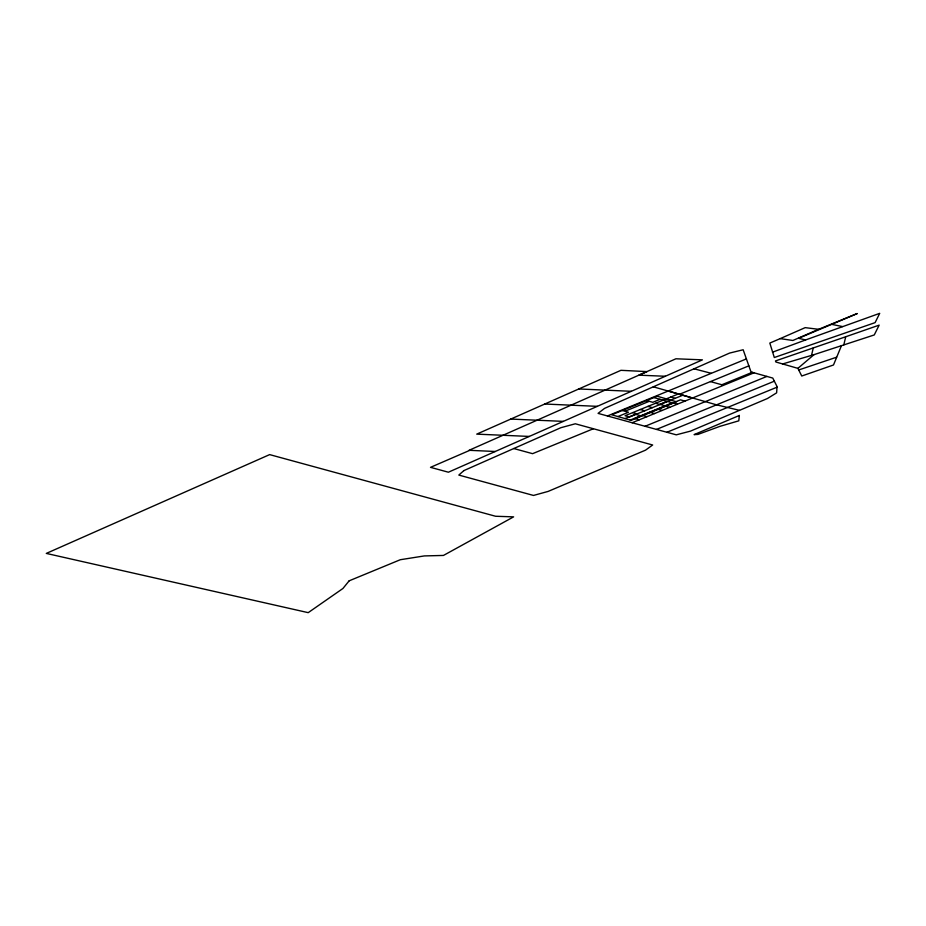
<?xml version="1.0" encoding="UTF-8"?>
<svg xmlns="http://www.w3.org/2000/svg" width="926" height="926" viewBox="0 0 926 926"><rect width="100%" height="100%" fill="white"/><g stroke="black" fill="none" stroke-linecap="round" stroke-linejoin="round"><path stroke-width="1.39" d="M811.523 355.387L813.26 347.933M843.817 344.877L845.716 336.763L879.144 325.142L874.271 334.946L814.023 354.646L782.62 363.953L775.849 361.985L775.479 360.932L845.716 336.763M782.62 363.953L797.899 368.363L801.754 376.014L833.493 364.983L841.479 345.641M814.023 354.646L797.899 368.363M780.19 338.627L805.192 327.642L818.63 329.309L857.268 313.544L798.606 338.291L805.608 339.946L879.7 313.347L875.105 322.63L774.31 357.517L769.819 343.071L780.19 338.627L792.876 340.479L818.63 329.309M469.737 450.349L430.521 467.341L448.392 472.214L702.417 359.855L675.934 358.779L469.031 450.302L495.236 451.494M607.421 415.959L676.269 434.838L690.449 431.134L767.469 398.504L776.625 392.844L777.064 386.593L772.782 378.074L751.021 371.951L743.161 349.762L729.538 353.095L604.551 408.378L598.057 413.378L607.444 415.959L746.402 358.906M617.92 416.561L628.441 412.255L622.284 410.496M660.064 399.326L652.795 402.301L646.637 400.541M678.376 393.944L625.096 415.728L629.53 416.989L682.809 395.205M593.381 428.738L532.577 453.671L513.756 448.531M653.305 386.813L679.51 394.279L748.856 365.851M625.015 418.587L635.537 414.281L640.734 415.774M667.16 401.352L659.891 404.326L665.076 405.808M630.224 420.08L672.334 402.833L653.906 397.567M752.259 372.31L721.852 384.765L710.473 381.593M632.145 422.731L754.053 372.808M766.902 376.419L645.063 426.273M656.499 429.409L774.344 381.188M666.905 432.268L777.03 387.195M772.469 352.193L805.608 339.946M798.71 369.972L836.606 357.204M665.331 376.257L638.882 375.169L646.95 371.604L620.941 370.319L476.74 434.132L529.29 436.435M631.324 391.304L578.831 388.955M597.339 406.34L544.789 404.025M563.332 421.376L510.782 419.061M842.475 326.565L831.664 324.343M739.48 410.357L716.55 404.824L679.51 394.279M694.025 368.791L711.33 373.34M668.236 391.038L692.555 397.995M670.771 397.057L675.193 398.319M684.939 401.108L680.517 399.835L634.842 418.517L639.276 419.779M672.901 402.949L677.334 404.222M646.36 400.645L649.022 401.409L626.184 410.75L623.522 409.986M655.55 403.273L659.972 404.546M665.296 406.063L669.718 407.336M647.934 406.387L652.367 407.66M657.68 409.176L662.113 410.45M640.317 409.5L644.751 410.774M650.064 412.29L654.497 413.552M632.713 412.614L637.146 413.887M642.459 415.404L646.892 416.665M739.33 415.473L738.798 420.821L719.919 426.354L697.961 434.41L694.083 434.63L739.33 415.473M349.16 580.822L342.921 588.496L308.208 612.653L46.3 553.412L269.651 454.608L495.584 516.257L513.617 516.858L443.461 555.438L424.34 555.924L400.31 559.721L349.16 580.822M463.891 470.593L458.81 475.073L533.503 495.445L548.123 491.417L645.549 450.152L652.645 444.989L575.312 423.784L560.855 427.708L463.891 470.593M657.159 396.235L611.762 414.802L631.173 420.346L676.57 401.791L657.159 396.235"/></g></svg>
